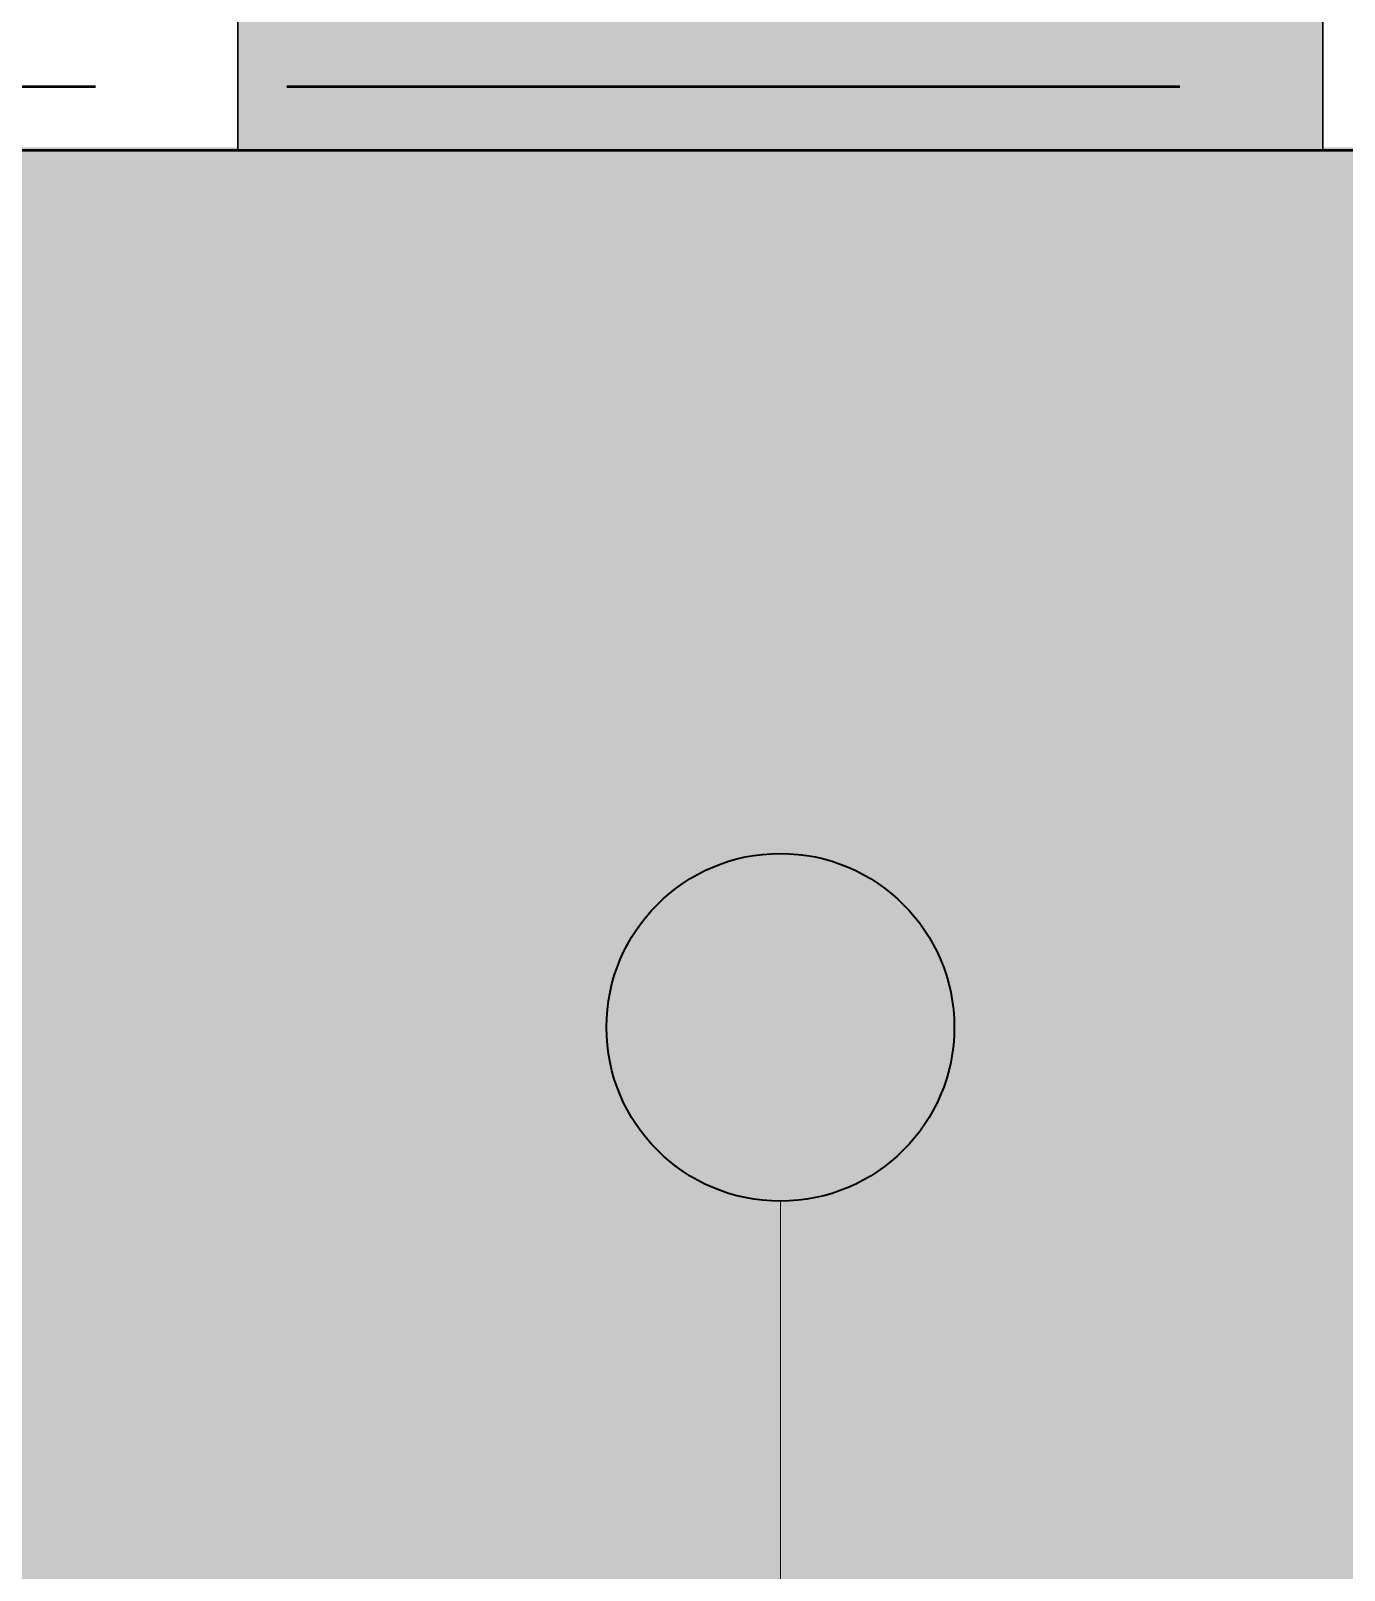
# Model space of a CAD drawing. Header units: millimetres. Extents: x -6738 to 19322, y -5679 to 4356.
# Drawn here: x 4754 to 5481, y 775 to 1626 of the extents above; entities that cross this region are included whole.
import ezdxf

# ---------------------------------------------------------------- set-up
doc = ezdxf.new("R2010")
doc.units = ezdxf.units.MM
doc.linetypes.add('DASH_494_106', pattern=[599.722222, 493.888889, -105.833333])
for name, color, linetype in [('ANNOTATIONS', 7, 'Continuous'), ('GEOFAB', 5, 'Continuous'), ('MANHOLES', 7, 'Continuous'), ('MODULE_ART', 7, 'Continuous'), ('PIPES', 7, 'Continuous'), ('TANK', 7, 'Continuous')]:
    doc.layers.add(name, color=color, linetype=linetype)

# ---------------------------------------------------------------- blocks, each defined once
blk = doc.blocks.new('atlancube_face')
at = {"true_color": 0x000000}
blk.add_solid([(-1.79, -1.79), (1151.79, -1.79), (-1.79, 781.79), (1151.79, 781.79)], dxfattribs=at)

msp = doc.modelspace()

# ---------------------------------------------------------------- hatches: boundary and pattern name
at = {"layer": 'PIPES', "true_color": 0xbfbfbf}
h = msp.add_hatch(color=7, dxfattribs=at)
h.dxf.hatch_style = 1
h.paths.add_polyline_path([(5072.68, 1075, 1), (5265.01, 1075, 1)])

# ---------------------------------------------------------------- linework, layer by layer
at = {"layer": 'ANNOTATIONS', "lineweight": 18, "true_color": 0xffffff}
msp.add_line((5168.85, -21.17), (5168.85, 978.83), dxfattribs=at)
at = {"layer": 'GEOFAB', "color": 5, "linetype": 'DASH_494_106', "lineweight": 53}
msp.add_lwpolyline([(-35.28, -35.28), (14985.28, -35.28), (14985.28, 1595.28), (-35.28, 1595.28)], close=True, dxfattribs=at)
at = {"layer": 'MANHOLES', "lineweight": 30}
msp.add_lwpolyline([(4868.85, 1560), (5468.85, 1560), (5468.85, 3000), (4868.85, 3000)], close=True, dxfattribs=at)
at = {"layer": 'MANHOLES', "true_color": 0xb8b8b8}
msp.add_solid([(4868.85, 1560), (5468.85, 1560), (4868.85, 3000), (5468.85, 3000)], dxfattribs=at)
at = {"layer": 'PIPES', "color": 1, "lineweight": 35}
msp.add_circle((5168.85, 1075), 96.17, dxfattribs=at)
at = {"layer": 'TANK', "lineweight": 53}
msp.add_lwpolyline([(0, 0), (14950, 0), (14950, 1560), (0, 1560)], close=True, dxfattribs=at)

# ---------------------------------------------------------------- block references
at = {"layer": 'MODULE_ART'}
for p in [(4600, 780), (4600, 0)]:
    msp.add_blockref('atlancube_face', p, dxfattribs=at)

doc.saveas('drawing.dxf')
